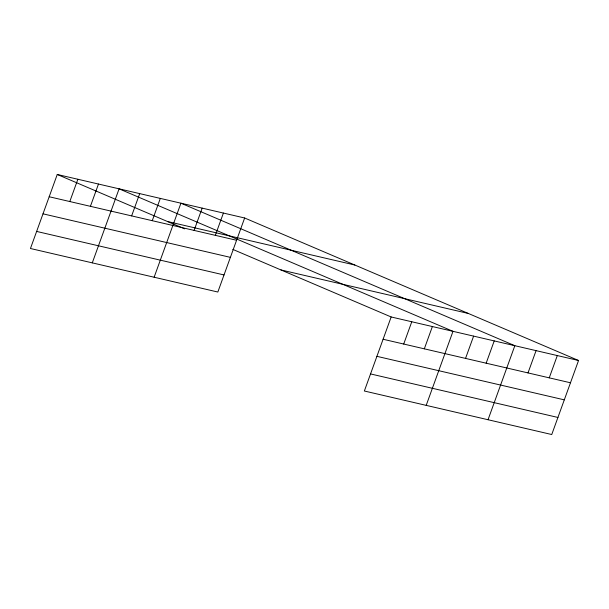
<?xml version="1.0" encoding="UTF-8"?>
<svg xmlns="http://www.w3.org/2000/svg" width="609" height="609" viewBox="0 0 609 609"><rect width="100%" height="100%" fill="white"/><g stroke="black" fill="none" stroke-linecap="round" stroke-linejoin="round"><path stroke-width="0.91" d="M244.643 217.992L57.254 174.471L30.45 248.502L217.839 292.031L244.643 217.992L578.55 360.498L551.746 434.529L364.357 391.008L391.161 316.969L578.55 360.498M69.799 201.541L77.861 179.259M90.414 206.329L98.475 184.047M92.286 262.867L119.09 188.836L452.997 331.334L426.201 405.366M131.635 215.898L139.705 193.624M152.25 220.686L160.312 198.405M154.13 277.232L180.926 203.193L514.841 345.699L488.037 419.73M194.096 230.408L202.165 208.126M215.335 235.34L223.404 213.059M403.706 344.039L411.775 321.758M424.321 348.828L432.382 326.546M465.542 358.404L473.612 336.122M486.157 363.192L494.226 340.911M528.011 372.914L536.072 350.632M549.249 377.846L557.311 355.565M167.437 221.493L354.834 265.022M49.184 196.753L236.574 240.273M43.003 213.828L230.392 257.356M280.97 269.947L468.359 313.468M36.631 231.428L224.021 274.948M383.091 339.251L570.481 382.779M376.91 356.334L564.299 399.854M370.538 373.926L557.935 417.454M57.254 174.471L184.641 228.839M232.805 249.393L391.161 316.969"/></g></svg>
